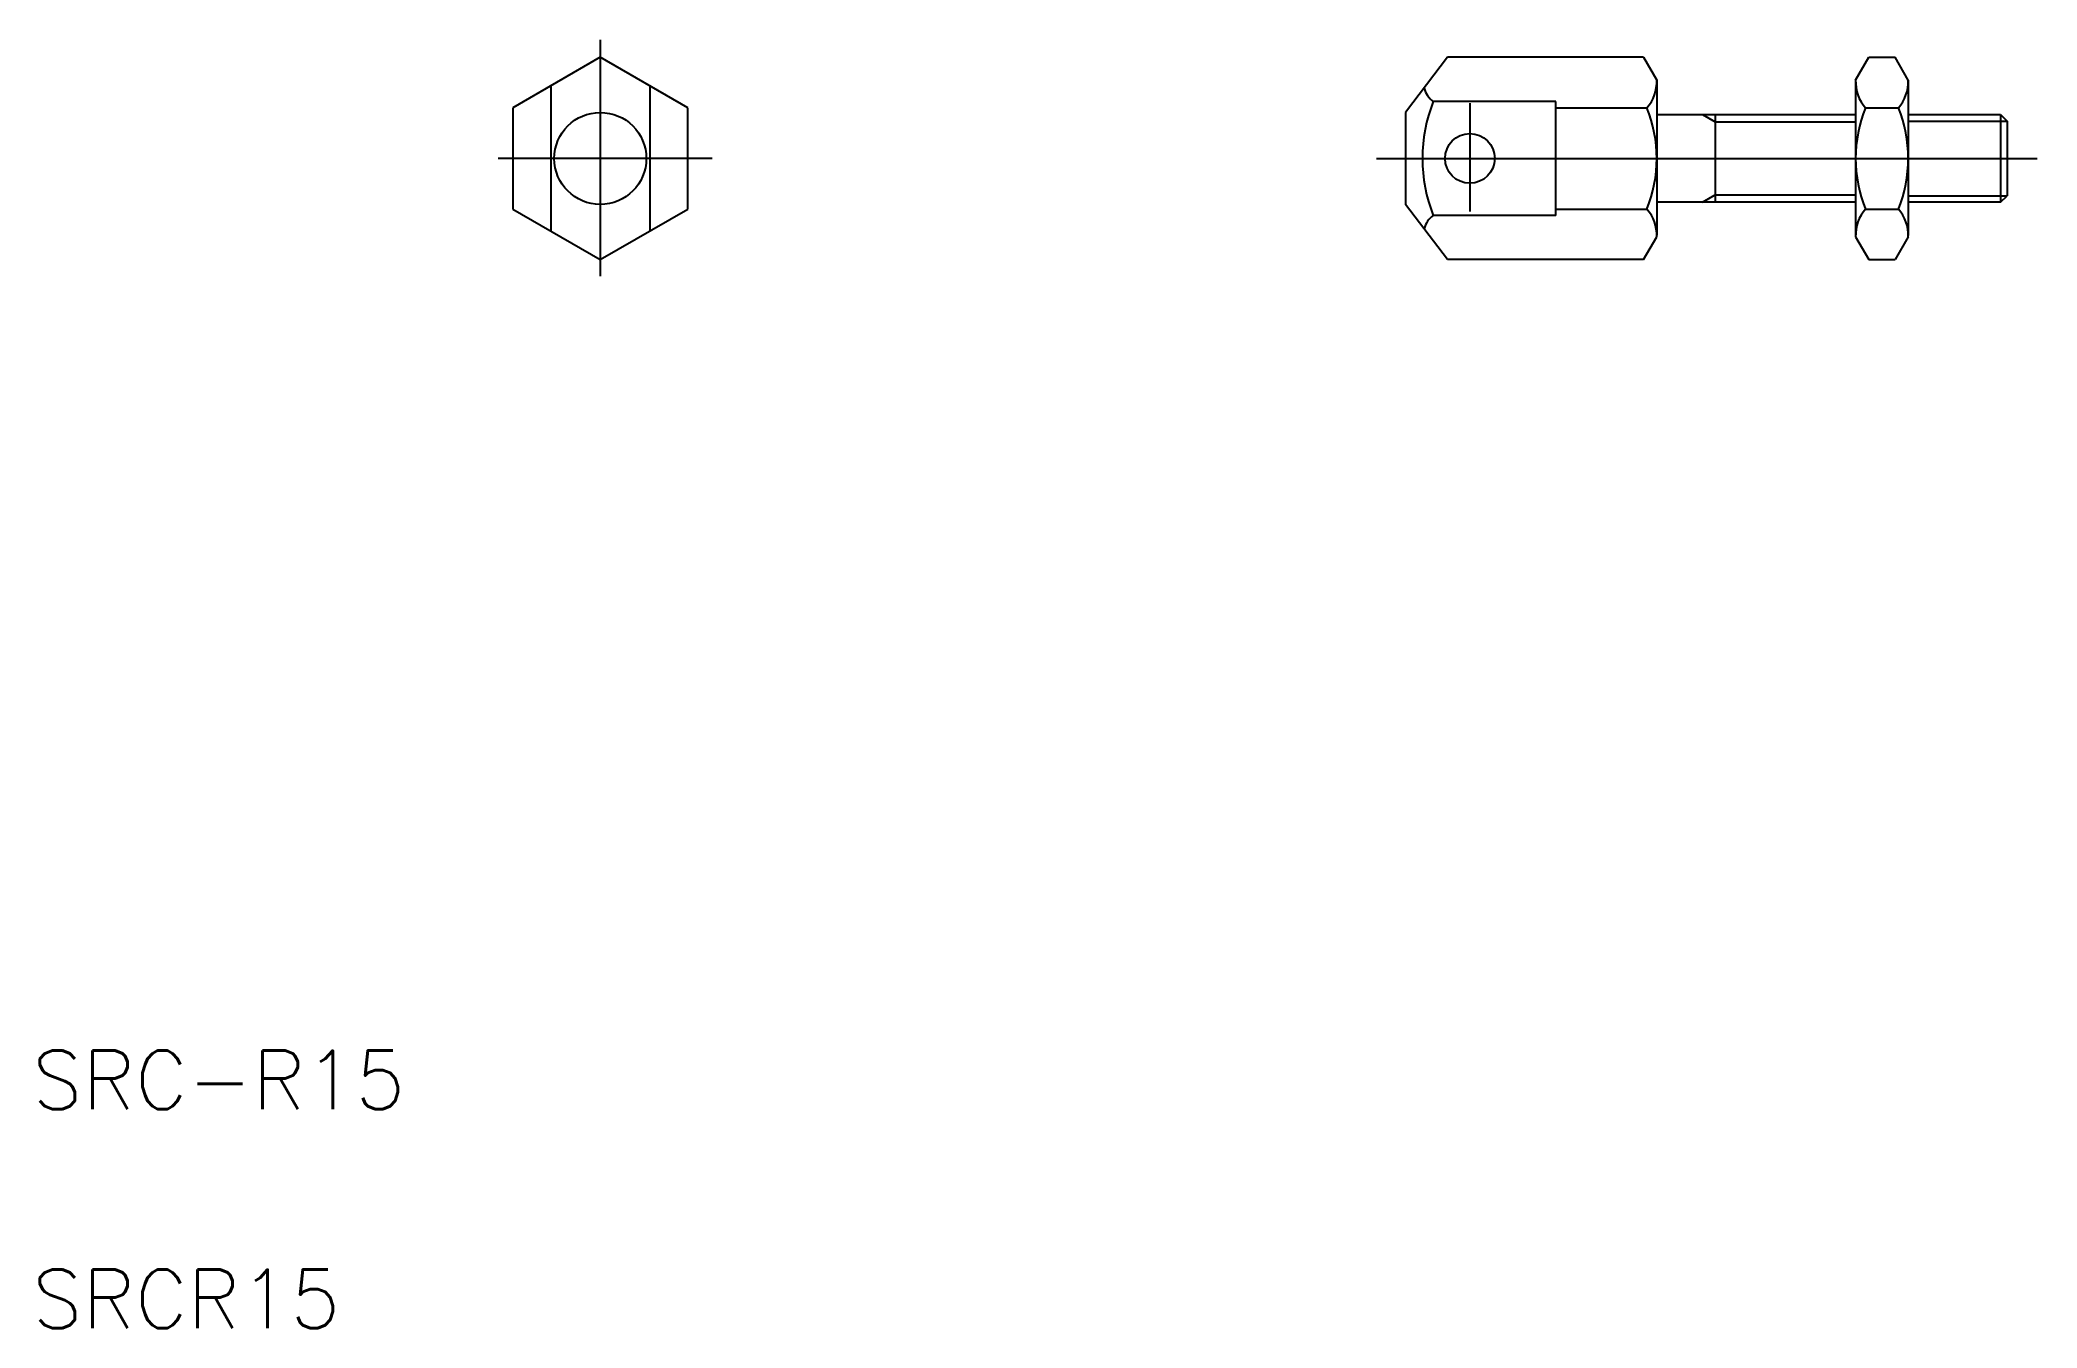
# Model space of a CAD drawing. Extents: x 31.6 to 100, y 15 to 59.1.
import ezdxf

# ---------------------------------------------------------------- set-up
doc = ezdxf.new("R2010")
doc.units = 0
doc.linetypes.add('CENTER', pattern=[50.8, 31.75, -6.35, 6.35, -6.35])
doc.layers.get('0').update_dxf_attribs({"linetype": 'CONTINUOUS'})
doc.layers.add('CENTER', color=1, linetype='CENTER')
doc.styles.get("Standard").update_dxf_attribs({"font": 'txt.shx'})

msp = doc.modelspace()

# ---------------------------------------------------------------- linework, layer by layer
at = {"color": 7, "linetype": 'CONTINUOUS'}
for p, q in [((50.778, 58.509), (47.778, 56.777)), ((53.778, 56.777), (50.778, 58.509)), ((79.8, 58.509), (78.365, 56.62)), ((86.513, 58.509), (79.8, 58.509)), ((86.513, 58.509), (86.965, 57.727)), ((93.78, 57.727), (94.231, 58.509)), ((94.231, 58.509), (95.129, 58.509)), ((94.78, 58.509), (94.78, 58.509)), ((95.58, 57.727), (95.129, 58.509)), ((49.078, 57.527), (49.078, 52.562)), ((52.478, 57.527), (52.478, 52.562)), ((86.965, 57.727), (86.965, 52.416)), ((93.78, 57.727), (93.78, 52.416)), ((95.58, 57.727), (95.58, 52.406)), ((83.509, 56.997), (79.313, 56.997)), ((83.509, 53.093), (83.509, 56.997)), ((47.778, 56.777), (47.778, 53.313)), ((53.778, 53.313), (53.778, 56.777)), ((78.365, 56.62), (78.365, 53.47)), ((83.509, 56.777), (86.631, 56.777)), ((86.965, 56.545), (93.78, 56.545)), ((88.965, 56.545), (88.965, 53.545)), ((94.114, 56.777), (95.246, 56.777)), ((95.58, 56.545), (98.74, 56.545)), ((98.74, 56.545), (98.74, 53.545)), ((98.74, 56.545), (98.965, 56.32)), ((98.965, 56.32), (98.965, 53.77)), ((79.8, 51.581), (78.365, 53.47)), ((93.78, 53.545), (86.965, 53.545)), ((98.74, 53.545), (95.58, 53.545)), ((98.74, 53.545), (98.965, 53.77)), ((47.778, 53.313), (50.778, 51.581)), ((50.778, 51.581), (53.778, 53.313)), ((83.509, 53.093), (79.313, 53.093)), ((83.509, 53.313), (86.631, 53.313)), ((94.114, 53.313), (95.246, 53.313)), ((86.513, 51.581), (86.965, 52.362)), ((93.78, 52.362), (94.231, 51.581)), ((95.58, 52.363), (95.129, 51.581)), ((86.513, 51.581), (79.8, 51.581)), ((94.231, 51.581), (95.129, 51.581))]:
    msp.add_line(p, q, dxfattribs=at)
at = {"color": 3, "linetype": 'CONTINUOUS'}
for p, q in [((88.532, 56.545), (88.965, 56.295)), ((88.965, 56.295), (93.78, 56.295)), ((95.58, 56.32), (98.965, 56.32)), ((88.532, 53.545), (88.965, 53.795)), ((88.965, 53.795), (93.78, 53.795)), ((95.58, 53.77), (98.965, 53.77))]:
    msp.add_line(p, q, dxfattribs=at)
at = {"color": 7, "linetype": 'CONTINUOUS'}
for centre, radius in [((50.778, 55.045), 1.575), ((80.565, 55.045), 0.85)]:
    msp.add_circle(centre, radius, dxfattribs=at)
for centre, radius, start, end in [((85.584, 57.678), 1.382, 319.27776, 2.02191), ((95.161, 57.678), 1.382, 177.97809, 220.72224), ((94.199, 57.678), 1.382, 319.26161, 2.00723), ((84.207, 55.045), 5.269, 158.25505, 201.74497), ((79.749, 57.631), 0.77, 193.26001, 235.53695), ((82.303, 55.045), 4.662, 338.18863, 21.81137), ((98.442, 55.045), 4.662, 158.18863, 201.81137), ((90.926, 55.045), 4.654, 338.15257, 21.84743), ((79.749, 52.458), 0.77, 124.46305, 166.73999), ((85.584, 52.411), 1.382, 357.97809, 40.72224), ((95.161, 52.411), 1.382, 139.27776, 182.02191), ((94.199, 52.411), 1.382, 357.99277, 40.73839)]:
    msp.add_arc(centre, radius, start, end, dxfattribs=at)
at = {"layer": 'CENTER', "color": 1, "linetype": 'CENTER'}
for p, q in [((50.778, 59.102), (50.778, 51.01)), ((80.565, 56.939), (80.565, 53.226)), ((54.611, 55.045), (47.282, 55.045)), ((77.371, 55.045), (99.994, 55.045))]:
    msp.add_line(p, q, dxfattribs=at)

# ---------------------------------------------------------------- texts
at = {"color": 7, "linetype": 'CONTINUOUS'}
for s, p in [('SRC-R15', (31.326, 22.496)), ('SRCR15', (31.326, 14.996))]:
    msp.add_text(s, height=2, dxfattribs=at).set_placement(p)

doc.saveas('drawing.dxf')
